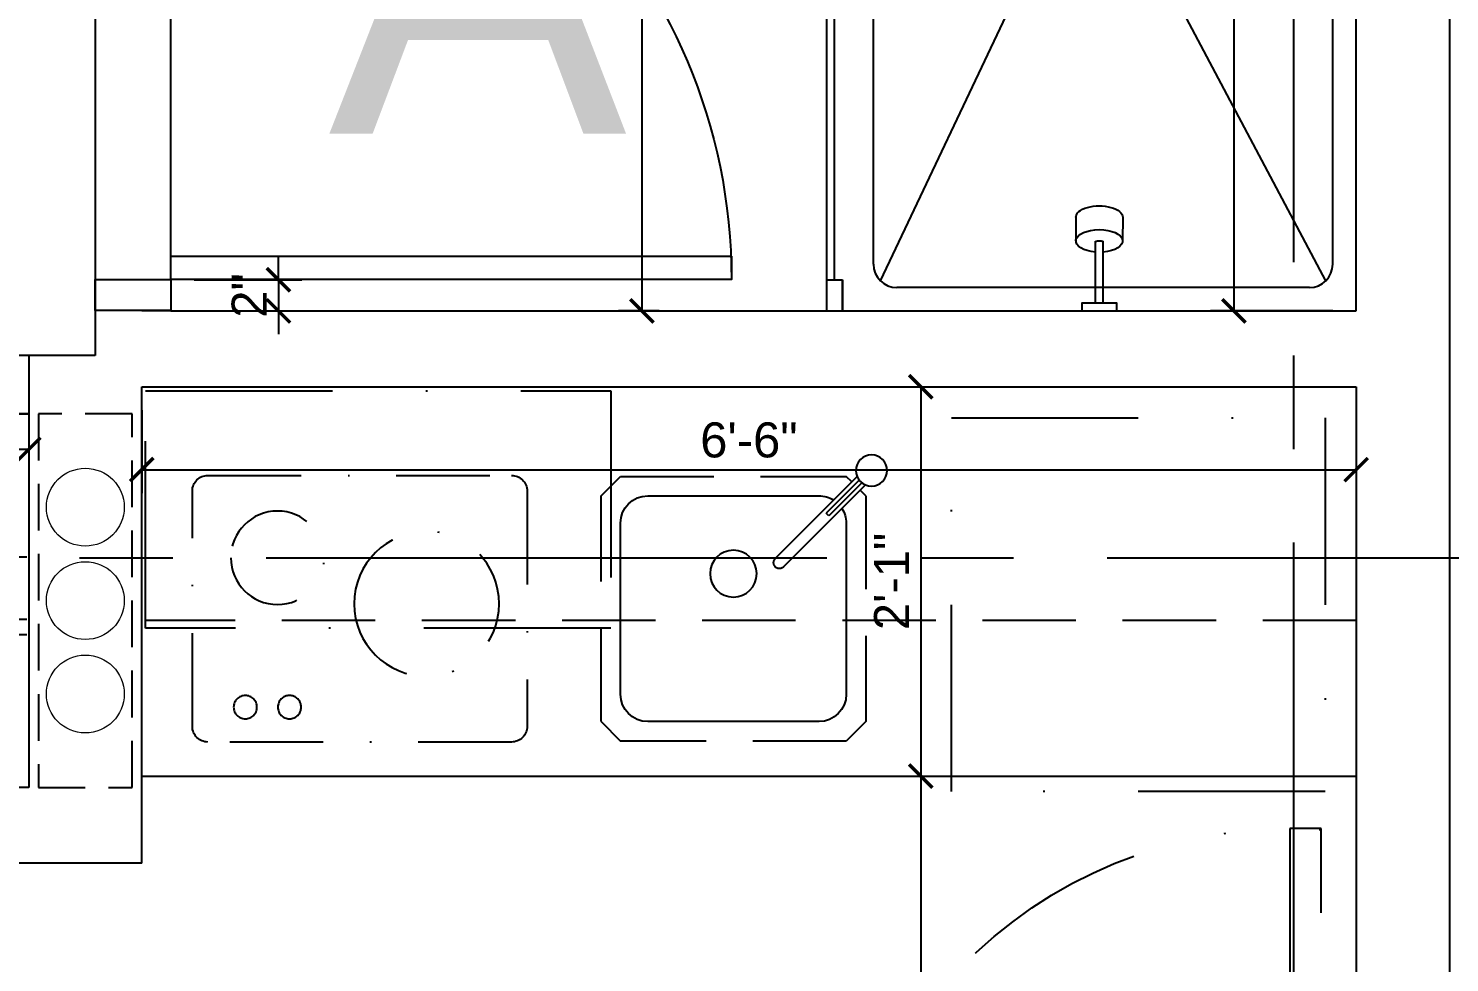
# Model space of a CAD drawing. Header units: inches. Extents: x 24000 to 28048, y 0 to 3165.
# Drawn here: x 24536.7 to 24628, y 1505.3 to 1565.3 of the extents above; entities that cross this region are included whole.
import ezdxf

# ---------------------------------------------------------------- set-up
doc = ezdxf.new("R2010")
doc.units = ezdxf.units.IN
doc.header["$LTSCALE"] = 48
doc.header["$MEASUREMENT"] = 0
for name, pattern in [('CENTER2', [1.125, 0.75, -0.125, 0.125, -0.125]), ('DASHDOT2', [0.5, 0.25, -0.125, 0, -0.125]), ('HIDDEN', [0.375, 0.25, -0.125]), ('HIDDEN2', [0.1875, 0.125, -0.0625])]:
    doc.linetypes.add(name, pattern=pattern)
for name, color, linetype in [('_0_Objects', 8, 'Continuous'), ('A-Door', 8, 'Continuous'), ('A-Door-Head', 8, 'Continuous'), ('A-Eqpm', 8, 'Continuous'), ('A-Eqpm-NIC', 8, 'DASHDOT2'), ('A-Flor-Case', 8, 'Continuous'), ('A-Flor-Case-Hidden', 8, 'HIDDEN2'), ('A-Flor-Outline', 8, 'Continuous'), ('A-Flor-Ovhd', 8, 'HIDDEN2'), ('A-Flor-Pfix', 8, 'Continuous'), ('A-Flor-Soffit', 8, 'HIDDEN2'), ('A-Flor-Wall Mtd Fixture', 8, 'Continuous'), ('A-Grid(3-32)', 8, 'CENTER2'), ('A-HVAC', 8, 'HIDDEN2'), ('A-Wall-Full', 8, 'Continuous')]:
    doc.layers.add(name, color=color, linetype=linetype)
doc.layers.add('G-Anno-Nplt', color=8, linetype='Continuous', lineweight=18, plot=False)
doc.layers.add('G-Anno-View', color=8, linetype='Continuous', lineweight=18, plot=False)
doc.styles.add('G1DIM', font='arial.ttf')
doc.dimstyles.new('Aec-Arch-I-96', dxfattribs={"dimscale": 96, "dimtxt": 0.09375, "dimasz": 0.0625, "dimexe": 0.0625, "dimexo": 0.0625, "dimgap": 0.03125, "dimtad": 1, "dimdec": 3, "dimzin": 3, "dimdsep": 46, "dimlunit": 4, "dimtxsty": 'G1DIM', "dimblk": 'ARCHTICK', "dimcen": 0.09375, "dimclrd": 256, "dimclre": 256, "dimclrt": 256, "dimazin": 2, "dimtfac": 0.75, "dimtdec": 3, "dimtix": 1, "dimtmove": 2, "dimatfit": 2, "dimldrblk": 'OPEN90', "dimfxl": 0.0625, "dimtolj": 1, "dimtzin": 0, "dimarcsym": 0})

# ---------------------------------------------------------------- blocks, each defined once
blk = doc.blocks.new('4TH FLOOR - STRUCTURAL GRID')
at = {"layer": 'A-Grid(3-32)'}
for p, q in [((2602.501271693036, -15409.76760057454), (2602.50127169304, -13426.0071977946)), ((2104.499396678264, -14510.75001633568), (5912.499396678264, -14510.75001633568))]:
    blk.add_line(p, q, dxfattribs=at)
blk = doc.blocks.new('Plumbing Chase')
at = {"layer": 'A-Flor-Outline', "linetype": 'HIDDEN2', "ltscale": 0.5}
blk.add_lwpolyline([(0.624999999992724, 0), (6.624999999992724, 0), (6.624999999992724, 24), (0.624999999992724, 24)], close=True, dxfattribs=at)
at = {"layer": 'G-Anno-Nplt'}
for centre in [(3.624999999992724, 18), (3.624999999992724, 12), (3.624999999992724, 6)]:
    blk.add_circle(centre, 2.5, dxfattribs=at)
blk = doc.blocks.new('18in door')
blk.add_lwpolyline([(0, 0), (1.5, 0), (1.5, 18), (0, 18)], close=True)
blk.add_arc((0, 0), 18, 0, 90)
blk = doc.blocks.new('Single 12x6 HVAC Shaft')
at = {"layer": 'A-Flor-Outline'}
blk.add_lwpolyline([(3.75, 17.75), (11.75, 17.75), (11.75, 3.75), (3.75, 3.75)], close=True, dxfattribs=at)
at = {"layer": 'A-HVAC'}
for p, q in [((4.75, 16.75), (10.75, 4.75)), ((4.75, 4.75), (10.75, 16.75))]:
    blk.add_line(p, q, dxfattribs=at)
blk.add_lwpolyline([(4.75, 16.75), (10.75, 16.75), (10.75, 4.75), (4.75, 4.75)], close=True, dxfattribs=at)
at = {"layer": 'A-Wall-Full'}
for points in [[(0, 21.5), (15.5, 21.5), (15.5, 0), (0, 0)], [(2.75, 18.75), (12.75, 18.75), (12.75, 2.75), (2.75, 2.75)]]:
    blk.add_lwpolyline(points, close=True, dxfattribs=at)
blk = doc.blocks.new('wall sconce')
for p, q in [((2, -2.625), (2, 2.625)), ((-1, 0), (4.625, 0))]:
    blk.add_line(p, q)
blk.add_circle((2, 0), 1.875)
blk = doc.blocks.new('sink1915rear')
for p, q in [((-6.004823403472336, -4.539642394007879), (-3.607189023905249, -6.937276773574965)), ((-5.778622522350549, -4.412289884536392), (-3.960742414498522, -6.230169992388417)), ((-5.601845827053911, -4.235513189239756), (-3.783965719201888, -6.05339329709178)), ((-5.474493317582425, -4.009312308117968), (-3.076858938015338, -6.406946687685053)), ((-3.960742414498522, -6.230169992388417), (-3.783965719201888, -6.05339329709178)), ((-3.607189023905249, -6.937276773574965), (-3.076858938015338, -6.406946687685053))]:
    blk.add_line(p, q)
blk.add_circle((-6.347227801003122, -3.666907910587183), 0.9375)
for points, knots in [([(0.0004528601065345583, -3.91076877255836), (-0.4126250764766866, -3.926481334309422), (-1.229345721615267, -3.957547562818874), (-2.411726861462984, -4.201425570674523), (-3.481891077401134, -4.565371331874287), (-4.132568998395769, -4.888289128985303), (-4.42554070006971, -5.058264925630697)], [0, 0, 0, 0, 1.238365004979438, 2.448444170486671, 3.606048187069407, 4.621257040060851, 4.621257040060851, 4.621257040060851, 4.621257040060851]), ([(-5.068493935649283, -5.475971861836875), (-5.158453843785232, -5.541295895701818), (-5.499234016115146, -5.801062842462793), (-6.033423511483338, -6.293099343300849), (-6.597211587900805, -6.98617685947119), (-7.025952191445331, -7.708484889703257), (-7.324374776655734, -8.448638472511954), (-7.500775518326225, -9.197108066528614), (-7.559659323057947, -9.949188037262637), (-7.500745584228877, -10.70145636589178), (-7.324216297325545, -11.45046201719007), (-7.025472792042468, -12.19140276557655), (-6.596190983354095, -12.91461983421322), (-6.031694278158003, -13.60861709277041), (-5.327277413640399, -14.25751553891327), (-4.481233270928467, -14.83824198700177), (-3.502784771569392, -15.32976732019944), (-2.408215916333365, -15.70215543521141), (-1.22713508602255, -15.94594164893018), (-0.4117005270669409, -15.97701054819682), (0.0004589975065272256, -15.99271425195836)], [5.387657404741645, 5.387657404741645, 5.387657404741645, 5.387657404741645, 5.720939566022763, 6.671914558966629, 7.558930469905226, 8.391938934834847, 9.182353751364623, 9.94385050592812, 10.6900528230439, 11.43645772895954, 12.19852389533066, 12.98981513865818, 13.82391691069281, 14.71212740683209, 15.6642881085877, 16.68723626789985, 17.78085518532396, 18.93843724306726, 20.14741629025649, 21.38303016869123, 21.38303016869123, 21.38303016869123, 21.38303016869123])]:
    blk.add_open_spline(points, degree=3, knots=knots)
for points in [[(0.0004528598065292044, -3.910768090758356), (1.235398677506524, -3.992301177658359), (2.421989394306536, -4.229653737358358), (3.51674184070653, -4.605959435758358), (4.492905708806532, -5.097619465258358), (5.333913246206535, -5.678187459458357), (6.032236193606522, -6.323730615858359), (6.590464929406522, -7.013078333958358), (7.014007638706531, -7.730387864458358), (7.308822586206531, -8.463773831658358), (7.482779795906524, -9.205143845458359), (7.540467743906532, -9.949121220958357), (7.482760787506535, -10.69330034585836), (7.308676673006531, -11.43522553545836), (7.013537163906534, -12.16942574765836), (6.589443024006528, -12.88767952865836), (6.030482920006534, -13.57797237235836), (5.331320934106529, -14.22435491845836), (4.489510967006524, -14.80557130815836), (3.512820066106528, -15.29762395235836), (2.418128098406527, -15.67403827005836), (1.232639430006529, -15.91129127545836), (0.000458997406525441, -15.99271460255836)], [(0.0001532756065358853, -9.702288986758358), (-0.4781987342934713, -9.607139346958359), (-0.8837266100934755, -9.336176053958358), (-1.154693306093471, -8.930650118958358), (-1.249846724393464, -8.452298014358359), (-1.154698973993476, -7.973941538058359), (-0.8837337915934711, -7.568409100958359), (-0.4782032952934685, -7.297440515658359), (0.0001532756065358853, -7.20228898665836)], [(0.0001532756065358853, -9.702288986758358), (0.4785052856065306, -9.607139346958359), (0.8840331614065349, -9.336176053958358), (1.154999857306535, -8.930650118958358), (1.250153275606536, -8.452298014358359), (1.155005525206533, -7.973941538058359), (0.8840403429065304, -7.568409100958359), (0.4785098466065278, -7.297440515658359), (0.0001532756065358853, -7.20228898665836)], [(0.0001532816065292764, -7.57728898665836), (-0.3346915431934718, -7.643893076658358), (-0.6185694750934658, -7.833574870258357), (-0.8082429797934694, -8.117445001858357), (-0.8748467242934694, -8.452295324158356), (-0.8082390134934698, -8.787142547058359), (-0.6185644455934707, -9.07100813245836), (-0.3346883527934708, -9.260686218258357), (0.0001532824065293426, -9.32728898665836)], [(0.0001532816065292764, -7.57728898665836), (0.3349980945065312, -7.643893076658358), (0.6188760264065252, -7.833574870258357), (0.8085495311065358, -8.117445001858357), (0.8751532756065359, -8.452295324158356), (0.8085455648065292, -8.787142547058359), (0.61887099690653, -9.07100813245836), (0.3349949041065301, -9.260686218258357), (0.0001532824065293426, -9.32728898665836)]]:
    blk.add_spline(points, degree=3)
at = {"layer": 'A-Flor-Case-Hidden', "linetype": 'HIDDEN2', "ltscale": 0.25, "extrusion": (0, 0, -1)}
blk.add_ellipse((0.0001532769065306638, -10.01428898665836), major_axis=(-8.5625, 0), ratio=0.8248175182481752, dxfattribs=at)
blk = doc.blocks.new('41in Std Vanity')
at = {"layer": 'A-Flor-Case'}
for p, q in [((23.00000000001091, 52), (0, 52)), ((0.7500000000013642, 4), (0.7500000000109139, 52)), ((23.00000000000045, 4), (23.00000000001091, 52)), ((23.00000000000045, 4), (4.547473508864641e-13, 4))]:
    blk.add_line(p, q, dxfattribs=at)
at = {"layer": 'A-Flor-Case-Hidden'}
for p, q in [((0, 51.25), (22.00000000000091, 51.25)), ((22.00000000000091, 4.75), (22.00000000001, 51.125)), ((0, 50.5), (21.25000000000114, 50.5)), ((0, 49.75), (21.25000000000114, 49.75)), ((0, 16.875), (21.25000000000114, 16.875)), ((0, 16.125), (21.25000000000114, 16.125)), ((21.25000000000364, 16.125), (0.750000000003638, 16.125)), ((0, 15.375), (22.00000000000091, 15.375)), ((21.25000000000364, 15.375), (0.750000000003638, 15.375)), ((0, 6.25), (21.25000000000114, 6.25)), ((0, 5.5), (21.25000000000114, 5.5)), ((0, 4.75), (22.00000000000091, 4.75))]:
    blk.add_line(p, q, dxfattribs=at)
for points in [[(21.25000000000114, 49.75), (22.00000000000091, 49.75), (22.00000000000091, 51.25), (21.25000000000114, 51.25)], [(21.25000000000114, 16.875), (22.00000000000091, 16.875), (22.00000000000091, 15.375), (21.25000000000114, 15.375)], [(21.25000000000114, 6.25), (22.00000000000091, 6.25), (22.00000000000091, 4.75), (21.25000000000114, 4.75)]]:
    blk.add_lwpolyline(points, close=True, dxfattribs=at)
at = {"layer": 'A-Wall-Full'}
for p, q in [((0, 0), (0, 56)), ((0, 56), (23.00000000001091, 55.99999999999091)), ((23.00000000001091, 0), (0, 0))]:
    blk.add_line(p, q, dxfattribs=at)
at = {"layer": 'A-Flor-Pfix', "rotation": 90}
blk.add_blockref('sink1915rear', (2.736114859054396, 33.31233616187853), dxfattribs=at)
at = {"layer": 'A-Flor-Wall Mtd Fixture', "xscale": -1, "rotation": 90}
blk.add_blockref('wall sconce', (11.500000000005, 54.99999999999545), dxfattribs=at)
at = {"layer": 'A-Flor-Wall Mtd Fixture', "rotation": 90}
blk.add_blockref('wall sconce', (11.50000000000546, 1), dxfattribs=at)
blk = doc.blocks.new('_ArchTick')
at = {"linetype": 'ByBlock', "const_width": 0.15}
blk.add_lwpolyline([(-0.5, -0.5), (0.5, 0.5)], dxfattribs=at)
blk = doc.blocks.new('*D120')
at = {"layer": 'Defpoints', "transparency": 16777216}
for p in [(-44.24999999996908, -73.66177795123986), (-4.249999999965439, -73.66177795122712), (-4.249999999965439, -75.0334169595917)]:
    blk.add_point(p, dxfattribs=at)
at = {"layer": 'G-Anno-Nplt', "lineweight": -2, "transparency": 16777216}
for p, q in [((-44.24999999996907, -75.0334169595917), (-4.24999999996543, -75.0334169595917)), ((-44.24999999996907, -75.16177795123986), (-44.24999999996907, -76.5334169595917)), ((-4.24999999996543, -75.16177795122712), (-4.249999999965429, -76.5334169595917))]:
    blk.add_line(p, q, dxfattribs=at)
at = {"layer": 'G-Anno-Nplt', "lineweight": -2, "transparency": 16777216, "xscale": 1.5, "yscale": 1.5, "zscale": 1.5, "rotation": 180}
blk.add_blockref('_ArchTick', (-44.24999999996907, -75.0334169595917), dxfattribs=at)
at = {"layer": 'G-Anno-Nplt', "lineweight": -2, "transparency": 16777216, "xscale": 1.5, "yscale": 1.5, "zscale": 1.5}
blk.add_blockref('_ArchTick', (-4.24999999996543, -75.0334169595917), dxfattribs=at)
at = {"layer": 'G-Anno-Nplt', "transparency": 16777216, "insert": (-24.24999999996725, -76.93297357623564), "char_height": 2.25, "attachment_point": 5, "rotation": 180, "style": 'G1DIM'}
blk.add_mtext('\\A1;3\'-4"', dxfattribs=at)
blk = doc.blocks.new('_Open90')
at = {"linetype": 'ByBlock', "lineweight": -2}
for p, q in [((0, 0), (-1, 0)), ((-0.5, 0.5), (0, 0)), ((0, 0), (-0.5, -0.5))]:
    blk.add_line(p, q, dxfattribs=at)
blk = doc.blocks.new('*D121')
at = {"layer": 'Defpoints', "transparency": 16777216}
for p in [(-11.63997542260768, -72.75000000001091), (-10.39799127057086, -72.75000000001091), (-10.39799127057086, -96.75000000001455)]:
    blk.add_point(p, dxfattribs=at)
at = {"layer": 'G-Anno-Nplt', "lineweight": -2, "transparency": 16777216}
for p, q in [((-11.89799127057086, -72.75000000001091), (-13.13997542260768, -72.75000000001091)), ((-11.63997542260767, -96.75000000001455), (-11.63997542260768, -72.75000000001091)), ((-11.89799127057086, -96.75000000001455), (-13.13997542260767, -96.75000000001455))]:
    blk.add_line(p, q, dxfattribs=at)
at = {"layer": 'G-Anno-Nplt', "lineweight": -2, "transparency": 16777216, "xscale": 1.5, "yscale": 1.5, "zscale": 1.5}
for p, rotation in [((-11.63997542260768, -72.75000000001091), 90), ((-11.63997542260767, -96.75000000001455), 270)]:
    blk.add_blockref('_ArchTick', p, dxfattribs=dict(at, rotation=rotation))
at = {"layer": 'G-Anno-Nplt', "transparency": 16777216, "insert": (-13.53876464498148, -84.75000000001273), "char_height": 2.25, "attachment_point": 5, "rotation": 90.00000000000003, "style": 'G1DIM'}
blk.add_mtext('\\A1;2\'-0"', dxfattribs=at)
blk = doc.blocks.new('*D92')
at = {"layer": 'Defpoints', "transparency": 16777216}
for p in [(-78.00000000000364, -4.875000000023647), (1.818989403545856e-12, -4.875), (1.818663465117062e-12, -10.19797849504812)]:
    blk.add_point(p, dxfattribs=at)
at = {"layer": 'G-Anno-Nplt', "lineweight": -2, "transparency": 16777216}
for p, q in [((-78.00000000000364, -6.375000000023647), (-78.00000000000364, -11.69797849504812)), ((1.81889755503592e-12, -6.375), (1.818571616607126e-12, -11.69797849504812)), ((-78.00000000000364, -10.19797849504812), (1.818663465117062e-12, -10.19797849504812))]:
    blk.add_line(p, q, dxfattribs=at)
at = {"layer": 'G-Anno-Nplt', "lineweight": -2, "transparency": 16777216, "xscale": 1.5, "yscale": 1.5, "zscale": 1.5, "rotation": 180}
blk.add_blockref('_ArchTick', (-78.00000000000364, -10.19797849504812), dxfattribs=at)
at = {"layer": 'G-Anno-Nplt', "lineweight": -2, "transparency": 16777216, "xscale": 1.5, "yscale": 1.5, "zscale": 1.5}
blk.add_blockref('_ArchTick', (1.818663465117062e-12, -10.19797849504812), dxfattribs=at)
at = {"layer": 'G-Anno-Nplt', "transparency": 16777216, "insert": (-39.00000000000091, -8.299189272674312), "char_height": 2.25, "attachment_point": 5, "style": 'G1DIM'}
blk.add_mtext('\\A1;6\'-6"', dxfattribs=at)
blk = doc.blocks.new('*D93')
at = {"layer": 'Defpoints', "transparency": 16777216}
for p in [(-32.78834068266406, -4.875000000010004), (-32.78834068265496, -29.87500000001), (-27.9630463409303, -29.87500000001)]:
    blk.add_point(p, dxfattribs=at)
at = {"layer": 'G-Anno-Nplt', "lineweight": -2, "transparency": 16777216}
for p, q in [((-31.28834068266406, -4.875000000010004), (-26.4630463409303, -4.875000000010005)), ((-27.9630463409303, -4.875000000010005), (-27.9630463409303, -29.87500000001)), ((-31.28834068265496, -29.87500000001), (-26.4630463409303, -29.87500000001))]:
    blk.add_line(p, q, dxfattribs=at)
at = {"layer": 'G-Anno-Nplt', "lineweight": -2, "transparency": 16777216, "xscale": 1.5, "yscale": 1.5, "zscale": 1.5}
for p, rotation in [((-27.9630463409303, -4.875000000010005), 90), ((-27.9630463409303, -29.87500000001), 270)]:
    blk.add_blockref('_ArchTick', p, dxfattribs=dict(at, rotation=rotation))
at = {"layer": 'G-Anno-Nplt', "transparency": 16777216, "insert": (-29.84265070655103, -17.37500000001001), "char_height": 2.25, "attachment_point": 5, "rotation": 90, "style": 'G1DIM'}
blk.add_mtext('\\A1;2\'-1"', dxfattribs=at)
blk = doc.blocks.new('*D94')
at = {"layer": 'Defpoints', "transparency": 16777216}
for p in [(-32.32137869336293, -29.87500000001), (-32.32137869336293, -63.87500000002001), (-27.9630463409303, -63.87500000002001)]:
    blk.add_point(p, dxfattribs=at)
at = {"layer": 'G-Anno-Nplt', "lineweight": -2, "transparency": 16777216}
for p, q in [((-30.82137869336293, -29.87500000001), (-26.4630463409303, -29.87500000001)), ((-27.9630463409303, -29.87500000001), (-27.9630463409303, -63.87500000002001)), ((-30.82137869336293, -63.87500000002001), (-26.4630463409303, -63.87500000002001))]:
    blk.add_line(p, q, dxfattribs=at)
at = {"layer": 'G-Anno-Nplt', "lineweight": -2, "transparency": 16777216, "xscale": 1.5, "yscale": 1.5, "zscale": 1.5}
for p, rotation in [((-27.9630463409303, -29.87500000001), 90), ((-27.9630463409303, -63.87500000002001), 270)]:
    blk.add_blockref('_ArchTick', p, dxfattribs=dict(at, rotation=rotation))
at = {"layer": 'G-Anno-Nplt', "transparency": 16777216, "insert": (-29.8618355633041, -46.87500000001501), "char_height": 2.25, "attachment_point": 5, "rotation": 90, "style": 'G1DIM'}
blk.add_mtext('\\A1;2\'-10"', dxfattribs=at)
blk = doc.blocks.new('*D95')
at = {"layer": 'Defpoints', "transparency": 16777216}
for p in [(-32.25229094733004, -63.87500000002001), (-32.25229094733004, -94.87500000002001), (-27.9630463409303, -94.87500000002002)]:
    blk.add_point(p, dxfattribs=at)
at = {"layer": 'G-Anno-Nplt', "lineweight": -2, "transparency": 16777216}
for p, q in [((-30.75229094733004, -63.87500000002001), (-26.4630463409303, -63.87500000002001)), ((-27.9630463409303, -63.87500000002001), (-27.9630463409303, -94.87500000002002)), ((-30.75229094733004, -94.87500000002002), (-26.4630463409303, -94.87500000002002))]:
    blk.add_line(p, q, dxfattribs=at)
at = {"layer": 'G-Anno-Nplt', "lineweight": -2, "transparency": 16777216, "xscale": 1.5, "yscale": 1.5, "zscale": 1.5}
for p, rotation in [((-27.9630463409303, -63.87500000002001), 90), ((-27.9630463409303, -94.87500000002002), 270)]:
    blk.add_blockref('_ArchTick', p, dxfattribs=dict(at, rotation=rotation))
at = {"layer": 'G-Anno-Nplt', "transparency": 16777216, "insert": (-29.84265070655102, -79.37500000002002), "char_height": 2.25, "attachment_point": 5, "rotation": 90, "style": 'G1DIM'}
blk.add_mtext('\\A1;2\'-7"', dxfattribs=at)
blk = doc.blocks.new('*D96')
at = {"layer": 'Defpoints', "transparency": 16777216}
for p in [(-34.74999999999272, -69.45513277697592), (0, -69.45513277697592), (-9.382991804865446e-17, -70.9874916271192)]:
    blk.add_point(p, dxfattribs=at)
at = {"layer": 'G-Anno-Nplt', "lineweight": -2, "transparency": 16777216}
for p, q in [((-34.74999999999272, -70.95513277697592), (-34.74999999999272, -72.4874916271192)), ((-34.74999999999272, -70.9874916271192), (-9.382991804865446e-17, -70.9874916271192)), ((-9.184850993605148e-17, -70.95513277697592), (-1.856784279847059e-16, -72.4874916271192))]:
    blk.add_line(p, q, dxfattribs=at)
at = {"layer": 'G-Anno-Nplt', "lineweight": -2, "transparency": 16777216, "xscale": 1.5, "yscale": 1.5, "zscale": 1.5, "rotation": 180}
blk.add_blockref('_ArchTick', (-34.74999999999272, -70.9874916271192), dxfattribs=at)
at = {"layer": 'G-Anno-Nplt', "lineweight": -2, "transparency": 16777216, "xscale": 1.5, "yscale": 1.5, "zscale": 1.5}
blk.add_blockref('_ArchTick', (-9.382991804865446e-17, -70.9874916271192), dxfattribs=at)
at = {"layer": 'G-Anno-Nplt', "transparency": 16777216, "insert": (-17.37499999999636, -68.23113930788318), "char_height": 2.25, "attachment_point": 5, "style": 'G1DIM'}
blk.add_mtext('\\A1;2\'-10{\\H0.750000x;\\S3/4;}"', dxfattribs=at)
blk = doc.blocks.new('refrigerator')
blk.add_line((-30.125, 0), (-30.125, -29.5))
for points in [[(-32.125, -29.5), (0, -29.5), (0, 0), (-32.125, 0)], [(-34.125, -3.75), (-32.125, -3.75), (-32.125, -2.25), (-34.125, -2.25)], [(-59.62500000000008, -31.5), (-59.62500000000008, -29.5), (-30.12500000000008, -29.5), (-30.12500000000008, -31.5)]]:
    blk.add_lwpolyline(points, close=True)
blk.add_arc((-30.12500000000008, -29.5), 29.5, 89.9999999999998, 183.8874415421603)
blk = doc.blocks.new('kitchen faucet')
for p, q in [((0.9270248108869579, 0.375), (8.375, 0.375)), ((1, 0.125), (4, 0.125)), ((4, -0.125), (4, 0.125)), ((0.9270248108869579, -0.375), (8.375, -0.375)), ((1, -0.125), (4, -0.125))]:
    blk.add_line(p, q)
blk.add_circle((0, 0), 1)
blk.add_arc((8.375, 0), 0.3749999999999999, 270, 90)
blk = doc.blocks.new('kitchen sink')
blk.add_lwpolyline([(-14.94352743241843, -6.97385751830825, 0.1433289715802879), (-14, -7.25), (-3, -7.25, 0.414213562373095), (-1.25, -5.5), (-1.25, 5.5, 0.414213562373095), (-3, 7.25), (-14, 7.25, 0.414213562373095), (-15.75, 5.5), (-15.75, -5.5, 0.1433289715802932), (-15.47385751830827, -6.443527432418477, 0.1433289715802932)], format="xyb")
blk.add_circle((-10.75, 0), 1.5)
at = {"layer": 'A-Flor-Case-Hidden'}
for p, q in [((-15.75, 8.5), (-17, 7.25)), ((-1.25, 8.5), (0, 7.25)), ((-16.6401650429449, -7.609834957055), (-17, -7.25)), ((-1.25, -8.5), (0, -7.25)), ((-15.75, -8.5), (-16.10983495705516, -8.140165042944773))]:
    blk.add_line(p, q, dxfattribs=at)
for points in [[(-1.25, 8.5), (-15.75000000000001, 8.5)], [(-17, 7.25), (-17, -7.25)], [(0, -7.25), (0, 7.25)], [(-15.75, -8.5), (-1.25, -8.5)]]:
    blk.add_lwpolyline(points, dxfattribs=at)
at = {"rotation": 45.00000000000001}
blk.add_blockref('kitchen faucet', (-17.375, -8.875), dxfattribs=at)
blk = doc.blocks.new('cooktop')
at = {"ltscale": 0.5}
blk.add_lwpolyline([(-7.5625, -21.5), (7.5625, -21.5, 0.414213562373095), (8.5625, -20.5), (8.5625, -1, 0.414213562373095), (7.5625, 0), (-7.5625, 0, 0.414213562373095), (-8.5625, -1), (-8.5625, -20.5, 0.414213562373095)], format="xyb", close=True, dxfattribs=at)
for centre, radius in [((-3.272838357697431, -5.46857169271675), 3), ((6.323797393350439, -3.40167314921996), 0.75), ((6.323797393350439, -6.241313674500589), 0.75), ((-0.3137133851775005, -15.04573224458431), 4.655318865639856)]:
    blk.add_circle(centre, radius, dxfattribs=at)
blk = doc.blocks.new('shower head')
for p, q in [((6.042794623776771, 1.495401227292405), (4.497995862483094, 1.499996866363063)), ((0.5, 0.25), (4.482786857688097, 0.2500000000025011)), ((0.4999999999999858, -0.25), (4.481603635898281, -0.2499999999974989)), ((6.022975186829711, -1.504237855005158), (4.491655762012087, -1.49999551940391))]:
    blk.add_line(p, q)
blk.add_lwpolyline([(0, -1.125), (0.5, -1.125), (0.5, 1.125), (0, 1.125)], close=True)
at = {"extrusion": (0, 0, -1)}
for centre, start_param, end_param in [((4.495311645545527, 4.547473508864641e-12), 4.878707650173357, 10.82699609266944), ((6.024385509791543, -0.004243297665425416), 6.26599830275396, 9.430838783973222)]:
    blk.add_ellipse(centre, major_axis=(0.003503243768375877, 1.499995909088731), ratio=0.4837345158988923, start_param=start_param, end_param=end_param, dxfattribs=at)
blk.add_open_spline([(4.482786857688097, 0.2500000000022737), (4.487319177958213, 0.2047685365964753), (4.490775320784849, 0.1591643370102247), (4.492874271991624, 0.1130900714290419), (4.49631322013704, 0.03760141325528821), (4.49610892864554, -0.0391490881536356), (4.492268892784622, -0.1146035032752479), (4.489949600694501, -0.1601762100142423), (4.486304033328622, -0.2052761202571673), (4.481603635898253, -0.2499999999977263)], degree=3, knots=[7.633998918920588, 7.633998918920588, 7.633998918920588, 7.633998918920588, 7.755289448368348, 7.755289448368348, 7.755289448368348, 7.954013382471494, 7.954013382471494, 7.954013382471494, 8.074038003380691, 8.074038003380691, 8.074038003380691, 8.074038003380691])
blk = doc.blocks.new('shower door')
at = {"layer": 'A-Flor-Case'}
for p, q in [((-31.00000000001036, -1), (-31.00000000001036, 0)), ((-29.00000000001036, 0), (-31.00000000001036, 0)), ((-29.00000000001036, -1), (-29.00000000001036, 0)), ((-1.035971308738226e-11, 0), (-2.00000000001036, 0)), ((-2.00000000001036, 0), (-2.00000000001036, -1)), ((-2.00000000001036, -0.5), (-29.00000000001036, -0.5)), ((-59.99358031856117, -1.264237909967733), (-57.99358031856117, -1.264237909967733)), ((-57.99358031856117, -2.264237909967733), (-57.99358031856117, -1.264237909967733)), ((-57.99358031856117, -1.764237909967733), (-31.00000000001036, -1.76423790996796)), ((-29.00000000001036, -1), (-31.00000000001036, -1)), ((-31.00000000001036, -1.26423790996796), (-29.00000000001036, -1.26423790996796)), ((-31.00000000001036, -2.26423790996796), (-31.00000000001036, -1.26423790996796)), ((-29.00000000001036, -1.26423790996796), (-29.00000000001036, -2.26423790996796)), ((-1.035971308738226e-11, -1), (-2.00000000001036, -1)), ((-2.00000000001036, -1), (-1.035971308738226e-11, -1)), ((-59.99358031856117, -2.264237909967733), (-57.99358031856117, -2.264237909967733)), ((-31.00000000001036, -2.26423790996796), (-29.00000000001036, -2.26423790996796))]:
    blk.add_line(p, q, dxfattribs=at)
blk = doc.blocks.new('30x34 shower')
at = {"layer": 'A-Flor-Pfix'}
for p, q in [((0, -34), (0, 0)), ((60, 0), (0, 0)), ((60, -34), (60, 0)), ((56.99999999999955, -1.5), (3, -1.5)), ((28.7455286775147, -16.17762435525947), (1.939339828220227, -1.93933982822)), ((58.06066017177932, -1.93933982822), (31.2544713224853, -16.17762435525947)), ((1.5, -3), (1.500000000000455, -29.50000000000045)), ((58.49999999999955, -3), (58.50000000000045, -29.5)), ((28.7455286775147, -17.82237564474008), (1.939339828220682, -30.56066017178046)), ((58.06066017178034, -30.56066017178), (31.2544713224853, -17.82237564474008)), ((57.00000000000045, -31), (3.000000000000455, -31)), ((60, -34), (0, -34))]:
    blk.add_line(p, q, dxfattribs=at)
blk.add_circle((30, -17), 1.5, dxfattribs=at)
for centre, start, end in [((3, -3), 90, 180), ((56.99999999999955, -3), 0, 90), ((3.000000000000455, -29.50000000000045), 180, 270), ((57.00000000000045, -29.5), 270, 0)]:
    blk.add_arc(centre, 1.5, start, end, dxfattribs=at)
at = {"xscale": -1, "rotation": 179.9999999999999}
blk.add_blockref('shower door', (60.00000000001046, -34.00000000000045), dxfattribs=at)
at = {"layer": 'A-Flor-Pfix', "rotation": 180.0000000001253}
blk.add_blockref('shower head', (60.00000000000659, -16.50000000000045), dxfattribs=at)
blk = doc.blocks.new('36in door')
blk.add_lwpolyline([(-1.5, -36), (0, -36), (0, 0), (-1.5, 0)], close=True)
blk.add_arc((0, 0), 36, 180, 270)
blk = doc.blocks.new('Toiliet American Std Cadet Pro')
for p, q in [((5.839921660070786, 9.062505791591093), (0.9999923428219972, 9.062500811356813)), ((-6.8458210762401e-06, 8.062500000000682), (6.84582104781839e-06, -8.062500000000455)), ((6.839922910565974, 7.896269271069514), (6.83992247142703, 8.062506602947906)), ((7.531675966204034, 6.5162270408739), (6.99574209232037, 7.360211553805357)), ((7.687504852041457, -5.98014813940199), (7.68749514795843, 5.980169323609744)), ((6.995754035816532, -7.360191492113245), (7.531686540155164, -6.516206109515224)), ((6.839936163069183, -8.062493397052776), (6.839935723930012, -7.896249462226478)), ((1.000007657177292, -9.062499188643415), (5.839936974426081, -9.062494208408907))]:
    blk.add_line(p, q)
for centre, radius, start, end in [((0.9999931541785827, 8.062500811357268), 0.9999999999999999, 90.00004648730803, 180.000046487308), ((5.839922471427371, 8.06250579159132), 0.9999999999999999, 4.648730802774381e-05, 90.00004648730803), ((7.839922910565861, 7.896270082426099), 1.00000000000023, 180.000046487282, 212.4157267287875), ((6.687495147958543, 5.980168512253158), 1.000000000000227, 4.648730802774381e-05, 32.4157267288182), ((10.88910110862361, 10.10133413929634), 4.911750858309969, 226.878355171493, 295.5830616127054), ((10.88911725706632, -10.10130787825301), 4.911750778598119, 64.4170277726952, 133.1217347887163), ((6.687504852041769, -5.98014895075903), 0.999999999999916, 327.5843662458179, 4.648730802774381e-05), ((1.000006845820707, -8.06249918864387), 0.9999999999999999, 180.000046487308, 270.000046487308), ((5.839936163069495, -8.062494208409362), 0.9999999999999999, 270.000046487308, 4.648730802774381e-05), ((7.839935723929699, -7.896248650869893), 0.9999999999999999, 147.5843662458017, 180.000046487308)]:
    blk.add_arc(centre, radius, start, end)
for major_axis, ratio, start_param, end_param in [((9.174326882969053, 7.44365080935051e-06), 0.762998756125892, 4.086016556575147, 8.480354057783977), ((9.174326882969057, 7.44365076045988e-06), 0.7629987561258906, 2.197168750605836, 4.086016556577484)]:
    blk.add_ellipse((18.38817311703089, 1.911255458253436e-05), major_axis=major_axis, ratio=ratio, start_param=start_param, end_param=end_param)
blk = doc.blocks.new('*D81')
at = {"layer": 'Defpoints', "transparency": 16777216}
for p in [(-42.79832063045069, 6.144999999945867), (-45.87548638447333, -60), (-43.26297560443163, -60)]:
    blk.add_point(p, dxfattribs=at)
at = {"layer": 'G-Anno-Nplt', "lineweight": -2, "transparency": 16777216}
for p, q in [((-44.29832063045069, 6.144999999945867), (-47.37548638447332, 6.144999999945868)), ((-45.87548638447332, 6.144999999945867), (-45.87548638447333, -60)), ((-44.76297560443163, -60), (-47.37548638447333, -60))]:
    blk.add_line(p, q, dxfattribs=at)
at = {"layer": 'G-Anno-Nplt', "lineweight": -2, "transparency": 16777216, "xscale": 1.5, "yscale": 1.5, "zscale": 1.5}
for p, rotation in [((-45.87548638447332, 6.144999999945867), 90), ((-45.87548638447333, -60), 270)]:
    blk.add_blockref('_ArchTick', p, dxfattribs=dict(at, rotation=rotation))
at = {"layer": 'G-Anno-Nplt', "transparency": 16777216, "insert": (-48.6347164322223, -26.92750000002707), "char_height": 2.25, "attachment_point": 5, "rotation": 90, "style": 'G1DIM'}
blk.add_mtext('\\A1;5\'-6{\\H0.750000x;\\S1/8;}"', dxfattribs=at)
blk = doc.blocks.new('*D82')
at = {"layer": 'Defpoints', "transparency": 16777216}
for p in [(-1.818623271787621e-12, 2.479385378563165), (-36.00000000000546, 0), (-1.818989403545856e-12, -3.499999999989086)]:
    blk.add_point(p, dxfattribs=at)
at = {"layer": 'G-Anno-Nplt', "lineweight": -2, "transparency": 16777216}
for p, q in [((-36.00000000000546, 1.5), (-36.00000000000546, 3.979385378563165)), ((-1.81889755503592e-12, -1.999999999989086), (-1.818531423277685e-12, 3.979385378563165)), ((-36.00000000000546, 2.479385378563165), (-1.818623271787621e-12, 2.479385378563165))]:
    blk.add_line(p, q, dxfattribs=at)
at = {"layer": 'G-Anno-Nplt', "lineweight": -2, "transparency": 16777216, "xscale": 1.5, "yscale": 1.5, "zscale": 1.5, "rotation": 180}
blk.add_blockref('_ArchTick', (-36.00000000000546, 2.479385378563165), dxfattribs=at)
at = {"layer": 'G-Anno-Nplt', "lineweight": -2, "transparency": 16777216, "xscale": 1.5, "yscale": 1.5, "zscale": 1.5}
blk.add_blockref('_ArchTick', (-1.818623271787621e-12, 2.479385378563165), dxfattribs=at)
at = {"layer": 'G-Anno-Nplt', "transparency": 16777216, "insert": (-18.00000000000364, 4.378941995207095), "char_height": 2.25, "attachment_point": 5, "style": 'G1DIM'}
blk.add_mtext('\\A1;3\'-0"', dxfattribs=at)
blk = doc.blocks.new('*D110')
at = {"layer": 'Defpoints', "transparency": 16777216}
for p in [(-76.12499999997817, 6.501503658408183), (-58.12499999997817, 7.250000106147127), (-76.12499999997817, 2.146333082037017)]:
    blk.add_point(p, dxfattribs=at)
at = {"layer": 'G-Anno-Nplt', "lineweight": -2, "transparency": 16777216}
for p, q in [((-58.12499999997817, 5.750000106147127), (-58.12499999997817, 0.6463330820370174)), ((-76.12499999997817, 5.001503658408183), (-76.12499999997817, 0.6463330820370174)), ((-58.12499999997817, 2.146333082037017), (-76.12499999997817, 2.146333082037017))]:
    blk.add_line(p, q, dxfattribs=at)
at = {"layer": 'G-Anno-Nplt', "lineweight": -2, "transparency": 16777216, "xscale": 1.5, "yscale": 1.5, "zscale": 1.5, "rotation": 180}
blk.add_blockref('_ArchTick', (-76.12499999997817, 2.146333082037017), dxfattribs=at)
at = {"layer": 'G-Anno-Nplt', "lineweight": -2, "transparency": 16777216, "xscale": 1.5, "yscale": 1.5, "zscale": 1.5}
blk.add_blockref('_ArchTick', (-58.12499999997817, 2.146333082037017), dxfattribs=at)
at = {"layer": 'G-Anno-Nplt', "transparency": 16777216, "insert": (-67.12499999997817, 4.045122304410824), "char_height": 2.25, "attachment_point": 5, "style": 'G1DIM'}
blk.add_mtext('\\A1;1\'-6"', dxfattribs=at)
blk = doc.blocks.new('*D111')
at = {"layer": 'Defpoints', "transparency": 16777216}
for p in [(0, 0), (-7.853542345401365, -60), (-1.818989403545856e-12, -60)]:
    blk.add_point(p, dxfattribs=at)
at = {"layer": 'G-Anno-Nplt', "lineweight": -2, "transparency": 16777216}
for p, q in [((-1.5, 4.249154173235984e-16), (-9.353542345401351, 2.649642899433443e-15)), ((-7.853542345401352, 2.224727482109845e-15), (-7.853542345401365, -60)), ((-1.500000000001819, -60), (-9.353542345401365, -60))]:
    blk.add_line(p, q, dxfattribs=at)
at = {"layer": 'G-Anno-Nplt', "lineweight": -2, "transparency": 16777216, "xscale": 1.5, "yscale": 1.5, "zscale": 1.5}
for p, rotation in [((-7.853542345401352, 2.224727482109845e-15), 90), ((-7.853542345401365, -60), 270)]:
    blk.add_blockref('_ArchTick', p, dxfattribs=dict(at, rotation=rotation))
at = {"layer": 'G-Anno-Nplt', "transparency": 16777216, "insert": (-9.75233156777516, -30), "char_height": 2.25, "attachment_point": 5, "rotation": 90, "style": 'G1DIM'}
blk.add_mtext('\\A1;5\'-0"', dxfattribs=at)
blk = doc.blocks.new('*D112')
at = {"layer": 'Defpoints', "transparency": 16777216}
for p in [(-76.12499999997817, -58), (-76.12499999997817, -60), (-69.22243234200687, -60)]:
    blk.add_point(p, dxfattribs=at)
at = {"layer": 'G-Anno-Nplt', "lineweight": -2, "transparency": 16777216}
for p, q in [((-69.22243234200687, -58), (-69.22243234200687, -56.5)), ((-74.62499999997817, -58), (-67.72243234200687, -58)), ((-69.22243234200687, -58), (-69.22243234200687, -60)), ((-74.62499999997817, -60), (-67.72243234200687, -60)), ((-69.22243234200687, -60), (-69.22243234200687, -61.5))]:
    blk.add_line(p, q, dxfattribs=at)
at = {"layer": 'G-Anno-Nplt', "lineweight": -2, "transparency": 16777216, "xscale": 1.5, "yscale": 1.5, "zscale": 1.5}
for p, rotation in [((-69.22243234200687, -58), 270), ((-69.22243234200687, -60), 90)]:
    blk.add_blockref('_ArchTick', p, dxfattribs=dict(at, rotation=rotation))
at = {"layer": 'G-Anno-Nplt', "transparency": 16777216, "insert": (-71.10203670762759, -59.00000000000001), "char_height": 2.25, "attachment_point": 5, "rotation": 90, "style": 'G1DIM'}
blk.add_mtext('\\A1;2"', dxfattribs=at)
blk = doc.blocks.new('Studio Vanity and Closet Typ')
at = {"layer": 'A-Door'}
for points in [[(-42.23857701519773, -69.00000000001091), (-42.23857701519773, -72.75000000001091), (-44.23857701519773, -72.75000000001091), (-44.23857701519773, -69.00000000001091)], [(-6.238577015197734, -69.00000000001091), (-6.238577015197734, -72.75000000001091), (-4.238577015197734, -72.75000000001091), (-4.238577015197734, -69.00000000001091)]]:
    blk.add_lwpolyline(points, close=True, dxfattribs=at)
at = {"layer": 'A-Door-Head'}
blk.add_lwpolyline([(-42.23857701519773, -69.00000000001091), (-42.23857701519773, -72.75000000001091), (-6.238577015197734, -72.75000000001091), (-6.238577015197734, -69.00000000001091)], close=True, dxfattribs=at)
at = {"layer": 'A-Flor-Ovhd'}
for p, q in [((-4.374999999976353, -81.95499999999811), (-44.24999999996908, -81.9550000000072)), ((-4.374999999976353, -85.95499999999811), (-44.24999999996908, -85.9550000000072)), ((-4.374999999976353, -86.95499999999811), (-44.24999999996908, -86.9550000000072))]:
    blk.add_line(p, q, dxfattribs=at)
at = {"layer": 'A-Flor-Soffit'}
blk.add_line((-59.74999999999091, -23.00000000001273), (-59.74999999997999, -69.00000000001091), dxfattribs=at)
at = {"layer": 'A-Wall-Full'}
for p, q in [((-56.00000000000364, 0), (-55.99999999999091, -23.00000000001091)), ((0, 0), (0, -23.00000000001091)), ((-55.99999999999091, -23.00000000001091), (-59.74999999999091, -23.00000000001273)), ((-42.24999999996908, -69.00000000000546), (-59.74999999996908, -69.00000000001091)), ((-59.74999999996544, -101.6250000000236), (-59.74999999996908, -69.00000000001091)), ((-42.24999999996908, -69.00000000000546), (-42.24999999996908, -72.75000000000546)), ((3.092281986027956e-11, -69.00000000001091), (-6.249999999969077, -69.00000000001091)), ((-6.249999999969077, -69.00000000001091), (-6.249999999969077, -72.75000000001091)), ((-44.24999999996908, -80.12500000002001), (-44.24999999996908, -72.75000000001091)), ((-44.24999999996908, -72.75000000001091), (-42.24999999996908, -72.75000000000546)), ((-4.249999999969077, -72.75000000001091), (-6.249999999969077, -72.75000000001091)), ((-4.249999999969077, -72.75000000001091), (-4.249999999961801, -96.75000000001091)), ((-4.249999999961801, -96.75000000001091), (-44.24999999996908, -96.75000000002365)), ((3.000000000041837, -101.6250000000091), (-59.74999999996544, -101.6250000000236))]:
    blk.add_line(p, q, dxfattribs=at)
at = {"xscale": -1, "rotation": 90}
blk.add_blockref('41in Std Vanity', (0, 0), dxfattribs=at)
for name, p in [('Plumbing Chase', (-4.249999999961801, -96.75000000001091)), ('Single 12x6 HVAC Shaft', (-59.74999999996908, -101.62500000002))]:
    blk.add_blockref(name, p)
at = {"layer": 'A-Door'}
blk.add_blockref('18in door', (-42.23857701519773, -69.00000000001091), dxfattribs=at)
at = {"layer": 'A-Door', "xscale": -1}
blk.add_blockref('18in door', (-6.238577015197734, -69.00000000001091), dxfattribs=at)
at = {"layer": 'G-Anno-View', "insert": (-44.21606129757674, -34.94870699812054), "char_height": 20.58111220381943, "width": 161.6876703932754, "attachment_point": 1, "style": 'G1DIM'}
blk.add_mtext('A1', dxfattribs=at)
at = {"layer": 'G-Anno-Nplt'}
dim = blk.add_linear_dim(base=(-11.63997542260768, -72.75000000001091), p1=(-10.39799127057086, -96.75000000001455), p2=(-10.39799127057086, -72.75000000001091), angle=90, dimstyle='Aec-Arch-I-96', override={"dimscale": 24, "dimsah": 1, "dimclrt": 256}, dxfattribs=at)
dim.commit()
dim.dimension.update_dxf_attribs({"geometry": '*D121', "text_midpoint": (-13.53876464498148, -84.75000000001273)})
dim = blk.add_linear_dim(base=(-4.249999999965439, -75.0334169595917), p1=(-44.24999999996908, -73.66177795123986), p2=(-4.249999999965439, -73.66177795122712), dimstyle='Aec-Arch-I-96', override={"dimscale": 24, "dimsah": 1, "dimclrt": 256}, dxfattribs=at)
dim.commit()
dim.dimension.update_dxf_attribs({"geometry": '*D120', "text_midpoint": (-24.24999999996724, -76.93297357623564)})
blk = doc.blocks.new('Studio Kitchen 1')
at = {"layer": 'A-Eqpm'}
for points in [[(-28.24859977355663, -99.75000000002001), (-10.24859977355663, -99.75000000002001), (-10.24859977355663, -96.25000000002001), (-28.24859977355663, -96.25000000002001)], [(-29.24859977355663, -99.75000000002001), (-9.248599773556634, -99.75000000002001), (-9.248599773556634, -100.25000000002), (-29.24859977355663, -100.25000000002)]]:
    blk.add_lwpolyline(points, close=True, dxfattribs=at)
at = {"layer": 'A-Eqpm-NIC'}
for points in [[(-47.87500000000182, -5.125000000023647), (-47.87500000000364, -20.37500000002365), (-77.75000000000364, -20.37500000002365), (-77.75000000000182, -5.125000000023647)], [(-2.000000000003638, -6.875000000007276), (-2.000000000003638, -30.87500000000728), (-26.00000000000364, -30.87500000000728), (-26.00000000000364, -6.875000000007276)]]:
    blk.add_lwpolyline(points, close=True, dxfattribs=at)
at = {"layer": 'A-Flor-Case'}
for p, q in [((-77.99999999999636, -29.87500000002365), (3.637978807091713e-12, -29.875)), ((-3.125000000014552, -63.87500000002001), (-3.125000000014552, -94.87500000002001)), ((-3.125000000014552, -63.87500000002001), (-0.1250000000145519, -63.87500000002001)), ((-3.125000000014552, -64.62500000002001), (-0.1250000000145519, -64.62500000002001)), ((-2.375000000014552, -64.62500000002001), (-2.375000000014552, -94.87500000002001))]:
    blk.add_line(p, q, dxfattribs=at)
at = {"layer": 'A-Flor-Ovhd'}
for p, q in [((-3.637978807091713e-12, -19.87500000001), (-77.75000000000364, -19.87500000001)), ((-3.125000000014552, -63.87500000002001), (-34.74999999999272, -63.87500000002001))]:
    blk.add_line(p, q, dxfattribs=at)
at = {"layer": 'A-Wall-Full'}
for p, q in [((-78.00000000000364, -4.875000000023647), (1.818989403545856e-12, -4.875)), ((-77.99999999996362, -30.12500000000909), (-77.9999999999709, -4.875000000023647)), ((1.818989403545856e-12, -4.875), (0, -94.87500000002001)), ((-34.74999999999272, -63.87500000002001), (-38.49999999999272, -63.87500000001819)), ((-38.49999999999272, -63.87500000001819), (-38.49999999999272, -99.75000000002001)), ((-34.74999999999272, -63.87500000002001), (-34.74999999999272, -94.87500000002001)), ((0, -94.87500000002001), (-34.74999999999272, -94.87500000002001)), ((0, -99.75000000002001), (-38.49999999999272, -99.75000000002001))]:
    blk.add_line(p, q, dxfattribs=at)
at = {"layer": 'G-Anno-Nplt'}
blk.add_line((-78.00000000000546, -2.364686224609613e-11), (0, 0), dxfattribs=at)
at = {"layer": 'A-Eqpm-NIC', "extrusion": (0, 0, -1), "zscale": -1, "rotation": 270}
for name, p in [('cooktop', (74.75000000000364, -19.12500000001637)), ('refrigerator', (33.74999999999272, -92.87500000002001))]:
    blk.add_blockref(name, p, dxfattribs=at)
at = {"layer": 'A-Flor-Pfix', "extrusion": (0, 0, -1), "zscale": -1, "rotation": 270}
blk.add_blockref('kitchen sink', (40.00000000000364, -27.62500000001637), dxfattribs=at)
at = {"layer": 'G-Anno-View', "insert": (-70.96202181363697, -43.49834232699141), "char_height": 20.58111220381943, "width": 161.6876703932754, "attachment_point": 1, "style": 'G1DIM'}
blk.add_mtext('K1', dxfattribs=at)
at = {"layer": 'G-Anno-Nplt'}
for base, p1, p2, picture, middle in [((-27.9630463409303, -29.87500000001), (-32.78834068266406, -4.875000000010004), (-32.78834068265496, -29.87500000001), '*D93', (-29.84265070655103, -17.37500000001001)), ((-27.9630463409303, -63.87500000002001), (-32.32137869336293, -29.87500000001), (-32.32137869336293, -63.87500000002001), '*D94', (-29.8618355633041, -46.87500000001501)), ((-27.9630463409303, -94.87500000002002), (-32.25229094733004, -63.87500000002001), (-32.25229094733004, -94.87500000002001), '*D95', (-29.84265070655102, -79.37500000002002))]:
    dim = blk.add_linear_dim(base=base, p1=p1, p2=p2, angle=90, dimstyle='Aec-Arch-I-96', override={"dimscale": 24, "dimsah": 1, "dimclrt": 256}, dxfattribs=at)
    dim.commit()
    dim.dimension.update_dxf_attribs({"geometry": picture, "text_midpoint": middle})
for base, p1, p2, picture, middle in [((1.818663465117062e-12, -10.19797849504812), (-78.00000000000364, -4.875000000023647), (1.818989403545856e-12, -4.875), '*D92', (-39.00000000000091, -8.299189272674312)), ((-9.382991804865446e-17, -70.9874916271192), (-34.74999999999272, -69.45513277697592), (0, -69.45513277697592), '*D96', (-17.37499999999636, -68.23113930788318))]:
    dim = blk.add_linear_dim(base=base, p1=p1, p2=p2, dimstyle='Aec-Arch-I-96', override={"dimscale": 24, "dimsah": 1, "dimclrt": 256}, dxfattribs=at)
    dim.commit()
    dim.dimension.update_dxf_attribs({"geometry": picture, "text_midpoint": middle})
blk = doc.blocks.new('Studio Bath 2')
at = {"layer": 'A-Door'}
for points in [[(-80.99999999997817, -21.98165888198128), (-80.99999999997817, -19.98165888198128), (-76.12499999997999, -19.98165888198128), (-76.12499999997999, -21.98165888198128)], [(-80.99999999997817, -59.98165888198128), (-80.99999999997817, -57.98165888198128), (-76.12499999997999, -57.98165888198128), (-76.12499999997999, -59.98165888198128)]]:
    blk.add_lwpolyline(points, close=True, dxfattribs=at)
at = {"layer": 'A-Door-Head'}
blk.add_lwpolyline([(-80.99999999997999, -21.98165888198128), (-80.99999999997999, -57.98165888198128), (-76.12499999997999, -57.98165888198128), (-76.12499999997999, -21.98165888198128)], close=True, dxfattribs=at)
at = {"layer": 'A-Wall-Full'}
for p, q in [((-80.99999999997817, -22), (-80.99999999997817, 6.144999999954962)), ((-76.12499999997817, -22), (-76.12499999997817, 6.144999999945867)), ((-76.12499999997817, 6.144999999945867), (-36.00000000000546, 6.144999999945867)), ((-76.12499999997817, 6.144999999945867), (-36.00000000000546, 6.144999999945867)), ((-36.00000000000546, 0), (-36.00000000000546, 6.144999999945867)), ((0, 0), (-36.00000000000546, 0)), ((-1.818989403545856e-12, -60), (-1.818989403545856e-12, -3.499999999989086)), ((-80.99999999997817, -22), (-76.12499999997817, -22)), ((-80.99999999997817, -58), (-80.99999999997817, -62.85500000005595)), ((-76.12499999997817, -58), (-80.99999999997817, -58)), ((-76.12499999997817, -58), (-76.12499999997817, -60)), ((-76.12499999997817, -58), (-76.12499999997817, -60)), ((-76.12499999997817, -60), (-1.818989403545856e-12, -60))]:
    blk.add_line(p, q, dxfattribs=at)
at = {"layer": 'G-Anno-Nplt'}
for p, q in [((-76.12499999997817, 12.14499999994587), (-36.00000000000546, 12.14499999994587)), ((-76.12499999997817, 9.269999999945867), (-36.00000000000546, 9.269999999945867)), ((-76.12499999997817, 7.644999999945867), (-36.00000000000546, 7.644999999945867)), ((0, 3.125), (-36.00000000000546, 3.125))]:
    blk.add_line(p, q, dxfattribs=at)
at = {"layer": 'A-Door', "xscale": -1, "rotation": 90}
blk.add_blockref('36in door', (-76.12499999997999, -57.98165888198128), dxfattribs=at)
at = {"layer": 'A-Flor-Pfix', "xscale": -1, "rotation": 90}
blk.add_blockref('Toiliet American Std Cadet Pro', (-58.12499999997817, 5.395000106083899), dxfattribs=at)
at = {"layer": 'A-Flor-Pfix', "extrusion": (0, 0, -1), "xscale": -1, "zscale": -1, "rotation": 90}
blk.add_blockref('30x34 shower', (0, 0), dxfattribs=at)
at = {"layer": 'G-Anno-View', "insert": (-66.00876377041277, -28.04265442660108), "char_height": 20.58111220381943, "width": 161.6876703932754, "attachment_point": 1, "style": 'G1DIM'}
blk.add_mtext('A', dxfattribs=at)
at = {"layer": 'G-Anno-Nplt'}
for base, p1, p2, picture, middle in [((-76.12499999997817, 2.146333082037017), (-58.12499999997817, 7.250000106147127), (-76.12499999997817, 6.501503658408183), '*D110', (-67.12499999997817, 4.045122304410824)), ((-1.818623271787621e-12, 2.479385378563165), (-36.00000000000546, 0), (-1.818989403545856e-12, -3.499999999989086), '*D82', (-18.00000000000364, 4.378941995207095))]:
    dim = blk.add_linear_dim(base=base, p1=p1, p2=p2, dimstyle='Aec-Arch-I-96', override={"dimscale": 24, "dimsah": 1, "dimclrt": 256}, dxfattribs=at)
    dim.commit()
    dim.dimension.update_dxf_attribs({"geometry": picture, "text_midpoint": middle})
for base, p1, p2, picture, middle in [((-45.87548638447333, -60), (-42.79832063045069, 6.144999999945867), (-43.26297560443163, -60), '*D81', (-48.6347164322223, -26.92750000002707)), ((-7.853542345401365, -60), (0, 0), (-1.818989403545856e-12, -60), '*D111', (-9.75233156777516, -30)), ((-69.22243234200687, -60), (-76.12499999997817, -58), (-76.12499999997817, -60), '*D112', (-71.10203670762759, -59.00000000000001))]:
    dim = blk.add_linear_dim(base=base, p1=p1, p2=p2, angle=90, dimstyle='Aec-Arch-I-96', override={"dimscale": 24, "dimsah": 1, "dimclrt": 256}, dxfattribs=at)
    dim.commit()
    dim.dimension.update_dxf_attribs({"geometry": picture, "text_midpoint": middle})
blk = doc.blocks.new('King Studio 1- 05')
at = {"layer": 'A-Wall-Full'}
for p, q in [((104.6250000000182, 83.99999999993997), (75.87500000008731, 83.99999999993997)), ((1.818989403545856e-11, 3.637978807091713e-12), (172.8949999999604, 0))]:
    blk.add_line(p, q, dxfattribs=at)
at = {"xscale": -1, "rotation": 90}
for name, p in [('Studio Vanity and Closet Typ', (3.000000000009095, 86.99999999998181)), ('Studio Bath 2', (9.144999999963147, 6.000000000003638)), ('Studio Kitchen 1', (69.14499999994041, 6.000000000029104))]:
    blk.add_blockref(name, p, dxfattribs=at)

msp = doc.modelspace()

# ---------------------------------------------------------------- block references
at = {"layer": '_0_Objects', "linetype": 'HIDDEN'}
msp.add_blockref('4TH FLOOR - STRUCTURAL GRID', (22015.50060332174, 16042.007198477), dxfattribs=at)
at = {"layer": '_0_Objects', "xscale": -1, "rotation": 90}
msp.add_blockref('King Studio 1- 05', (24628.00000001478, 1616.257198477006), dxfattribs=at)

doc.saveas('drawing.dxf')
